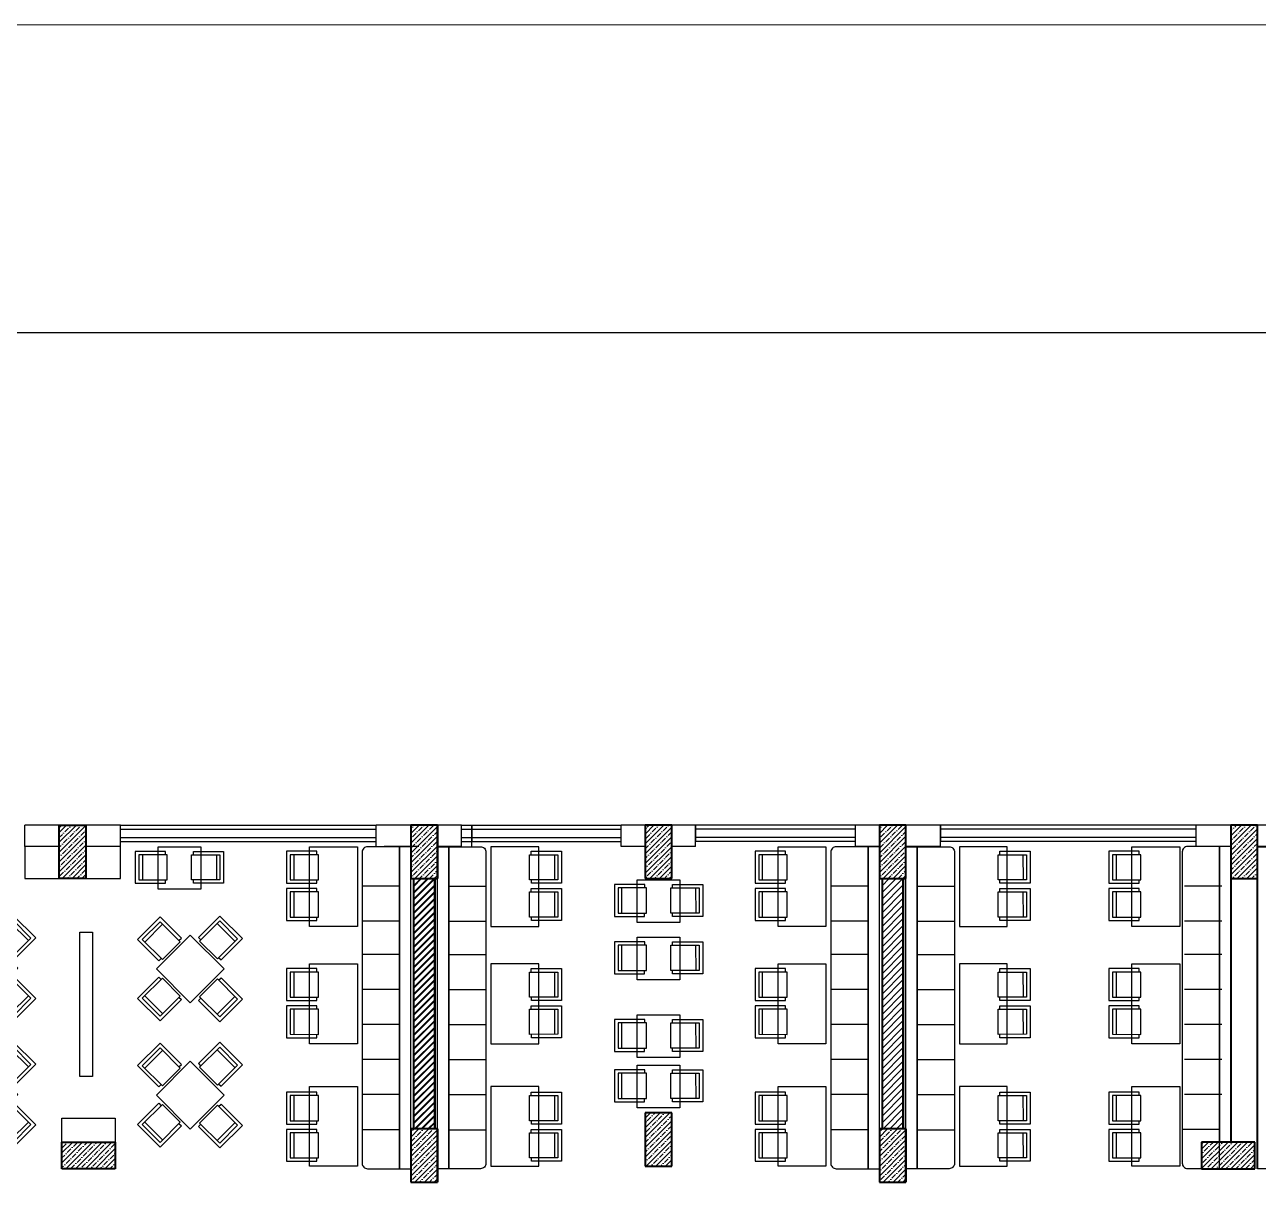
# Model space of a CAD drawing. Header units: millimetres. Extents: x 1531071 to 1560283, y -701792 to -691067.
# Drawn here: x 1554157 to 1556474, y -699010 to -696797 of the extents above; entities that cross this region are included whole.
import ezdxf

# ---------------------------------------------------------------- set-up
doc = ezdxf.new("R2010")
doc.units = ezdxf.units.MM
doc.header["$LTSCALE"] = 20
doc.header["$MEASUREMENT"] = 0
for name, color, linetype, lineweight in [('0 CE EQUP', 7, 'Continuous', 18), ('Qapi', 5, 'Continuous', 13), ('Shtamp', 7, 'Continuous', 15)]:
    doc.layers.add(name, color=color, linetype=linetype, lineweight=lineweight)
doc.layers.add('Конструктив - Колонны_Ном._пера__202', color=7, linetype='Continuous', lineweight=0, true_color=0x38637a)
doc.layers.add('Конструктив - Колонны_Ном._пера__28', color=7, linetype='Continuous', lineweight=40, true_color=0xffe4e1)
pattern_1 = [(45, (1547823.123, -706312.456), (-9.192388, 9.192388), []), (45, (1547818.527, -706307.86), (-9.192388, 9.192388), [9.75, -3.25, 0, -3.25])]
pattern_2 = [(45, (1548703.123, -706312.456), (-9.192388, 9.192388), []), (45, (1548698.527, -706307.86), (-9.192388, 9.192388), [9.75, -3.25, 0, -3.25])]
pattern_3 = [(45, (1548703.123, -705032.456), (-6.363961, 6.363961), [])]

# ---------------------------------------------------------------- blocks, each defined once
blk = doc.blocks.new('M_DFURN_FURN_3D SOFA - 1-SEAT_P')
at = {"color": 0, "linetype": 'ByBlock', "lineweight": -2}
blk.add_line((0.222216, 0.394416), (0.222216, -0.394416), dxfattribs=at)
blk.add_lwpolyline([(0.944418, 0.394416), (0.944418, 0.499968), (0, 0.499968), (0, -0.499968), (0.944418, -0.499968), (0.944418, -0.394416)], dxfattribs=at)
blk.add_lwpolyline([(0.999972, -0.394416), (0.999972, 0.394416), (0.111108, 0.394416), (0.111108, -0.394416)], close=True, dxfattribs=at)
at = {"layer": 'Defpoints', "color": 0, "linetype": 'ByBlock', "lineweight": -2}
for p in [(0, 0.499968), (0, -0.499968)]:
    blk.add_point(p, dxfattribs=at)
blk = doc.blocks.new('KUHNJA')
blk.add_lwpolyline([(636, 636), (0, 0), (636, -636), (1273, 0)], close=True)
for p, xscale, yscale, zscale, rotation in [((-144, 766), 599.9999999999984, 599.9999999999984, 599.9999999999984, 315), ((1403, 780), 599.9999999999984, 599.9999999999984, 599.9999999999984, 225), ((-144, -766), -599.9999999999984, 600, 600, 225), ((1403, -780), -599.9999999999984, 600, 600, 315)]:
    blk.add_blockref('M_DFURN_FURN_3D SOFA - 1-SEAT_P', p, dxfattribs=dict(xscale=xscale, yscale=yscale, zscale=zscale, rotation=rotation))

msp = doc.modelspace()

# ---------------------------------------------------------------- hatches: boundary and pattern name
at = {"layer": 'Конструктив - Колонны_Ном._пера__202', "linetype": 'Continuous'}
h = msp.add_hatch(dxfattribs=at)
h.set_pattern_fill('ЖЕЛЕЗОБЕТОН__ГОСТ_', color=1, scale=0.1, style=0, pattern_type=2)
h.set_pattern_definition(pattern_1)
h.paths.add_polyline_path([(1554272.2, -698400.2), (1554222.2, -698400.2), (1554222.2, -698300.2), (1554272.2, -698300.2)])
h = msp.add_hatch(dxfattribs=at)
h.set_pattern_fill('ЖЕЛЕЗОБЕТОН__ГОСТ_', color=1, scale=0.1, style=0, pattern_type=2)
h.set_pattern_definition(pattern_1)
h.paths.add_polyline_path([(1554882.2, -698400.2), (1554932.2, -698400.2), (1554932.2, -698300.2), (1554882.2, -698300.2)])
h = msp.add_hatch(dxfattribs=at)
h.set_pattern_fill('ЖЕЛЕЗОБЕТОН__ГОСТ_', color=1, scale=0.1, style=0, pattern_type=2)
h.set_pattern_definition(pattern_1)
h.paths.add_polyline_path([(1555322.2, -698400.2), (1555372.2, -698400.2), (1555372.2, -698300.2), (1555322.2, -698300.2)])
h = msp.add_hatch(dxfattribs=at)
h.set_pattern_fill('ЖЕЛЕЗОБЕТОН__ГОСТ_', color=1, scale=0.1, style=0, pattern_type=2)
h.set_pattern_definition(pattern_2)
h.paths.add_polyline_path([(1555762.2, -698400.2), (1555812.2, -698400.2), (1555812.2, -698300.2), (1555762.2, -698300.2)])
h = msp.add_hatch(dxfattribs=at)
h.set_pattern_fill('ЖЕЛЕЗОБЕТОН__ГОСТ_', color=1, scale=0.1, style=0, pattern_type=2)
h.set_pattern_definition(pattern_1)
h.paths.add_polyline_path([(1556422.2, -698400.2), (1556472.2, -698400.2), (1556472.2, -698300.2), (1556422.2, -698300.2)])
h = msp.add_hatch(dxfattribs=at)
h.set_pattern_fill('БЛОКИ_ЭФФЕКТИВНЫЕ', color=1, scale=0.1, style=0, pattern_type=2)
h.set_pattern_definition([(45, (1547823.123, -705032.456), (-6.363961, 6.363961), [])])
h.paths.add_polyline_path([(1554887.2, -698400.2), (1554887.2, -698870.2), (1554927.2, -698870.2), (1554927.2, -698400.2)])
h = msp.add_hatch(dxfattribs=at)
h.set_pattern_fill('БЛОКИ_ЭФФЕКТИВНЫЕ', color=1, scale=0.1, style=0, pattern_type=2)
h.set_pattern_definition(pattern_3)
h.paths.add_polyline_path([(1554927.2, -698400.2), (1554927.2, -698870.2), (1554887.2, -698870.2), (1554887.2, -698400.2)])
h = msp.add_hatch(dxfattribs=at)
h.set_pattern_fill('БЛОКИ_ЭФФЕКТИВНЫЕ', color=1, scale=0.1, style=0, pattern_type=2)
h.set_pattern_definition(pattern_3)
h.paths.add_polyline_path([(1555767.2, -698400.2), (1555767.2, -698870.2), (1555807.2, -698870.2), (1555807.2, -698400.2)])
h = msp.add_hatch(dxfattribs=at)
h.set_pattern_fill('ЖЕЛЕЗОБЕТОН__ГОСТ_', color=1, scale=0.1, style=0, pattern_type=2)
h.set_pattern_definition(pattern_1)
h.paths.add_polyline_path([(1555322.2, -698940.2), (1555372.2, -698940.2), (1555372.2, -698840.2), (1555322.2, -698840.2)])
h = msp.add_hatch(dxfattribs=at)
h.set_pattern_fill('ЖЕЛЕЗОБЕТОН__ГОСТ_', color=1, scale=0.1, style=0, pattern_type=2)
h.set_pattern_definition(pattern_1)
h.paths.add_polyline_path([(1554882.2, -698970.2), (1554932.2, -698970.2), (1554932.2, -698870.2), (1554882.2, -698870.2)])
h = msp.add_hatch(dxfattribs=at)
h.set_pattern_fill('ЖЕЛЕЗОБЕТОН__ГОСТ_', color=1, scale=0.1, style=0, pattern_type=2)
h.set_pattern_definition(pattern_2)
h.paths.add_polyline_path([(1555762.2, -698970.2), (1555812.2, -698970.2), (1555812.2, -698870.2), (1555762.2, -698870.2)])
h = msp.add_hatch(dxfattribs=at)
h.set_pattern_fill('ЖЕЛЕЗОБЕТОН__ГОСТ_', color=1, scale=0.1, style=0, pattern_type=2)
h.set_pattern_definition(pattern_1)
h.paths.add_polyline_path([(1554227.2, -698945.2), (1554227.2, -698895.2), (1554327.2, -698895.2), (1554327.2, -698945.2)])
h = msp.add_hatch(dxfattribs=at)
h.set_pattern_fill('ЖЕЛЕЗОБЕТОН__ГОСТ_', color=1, scale=0.1, style=0, pattern_type=2)
h.set_pattern_definition(pattern_1)
h.paths.add_polyline_path([(1556467.2, -698945.2), (1556467.2, -698895.2), (1556367.2, -698895.2), (1556367.2, -698945.2)])

# ---------------------------------------------------------------- linework, layer by layer
at = {"color": 0, "lineweight": 30, "ltscale": 0.5}
for p, q in [((1554337.2, -698300.2), (1554157.2, -698300.2)), ((1554157.2, -698340.2), (1554157.2, -698300.2)), ((1554337.2, -698340.2), (1554337.2, -698300.2)), ((1554977.2, -698300.2), (1554817.2, -698300.2)), ((1554817.2, -698340.2), (1554817.2, -698300.2)), ((1554977.2, -698340.2), (1554977.2, -698300.2)), ((1554997.2, -698340.2), (1554997.2, -698300.2)), ((1555417.2, -698300.2), (1555277.2, -698300.2)), ((1555277.2, -698340.2), (1555277.2, -698300.2)), ((1555417.2, -698340.2), (1555417.2, -698300.2)), ((1555877.2, -698300.2), (1555717.2, -698300.2)), ((1555717.2, -698340.2), (1555717.2, -698300.2)), ((1555877.2, -698340.2), (1555877.2, -698300.2)), ((1556537.2, -698300.2), (1556357.2, -698300.2)), ((1556357.2, -698340.2), (1556357.2, -698300.2)), ((1554222.2, -698340.2), (1554157.2, -698340.2)), ((1554337.2, -698340.2), (1554272.2, -698340.2)), ((1554897.2, -698340.2), (1554832.2, -698340.2)), ((1554977.2, -698340.2), (1554932.2, -698340.2)), ((1555322.2, -698340.2), (1555277.2, -698340.2)), ((1555417.2, -698340.2), (1555372.2, -698340.2)), ((1555762.2, -698340.2), (1555717.2, -698340.2)), ((1555877.2, -698340.2), (1555812.2, -698340.2)), ((1555857.2, -698340.2), (1555812.2, -698340.2)), ((1556422.2, -698340.2), (1556357.2, -698340.2)), ((1556422.2, -698340.2), (1556357.2, -698340.2)), ((1556422.2, -698340.2), (1556381.4, -698340.2)), ((1556537.2, -698340.2), (1556472.2, -698340.2))]:
    msp.add_line(p, q, dxfattribs=at)
at = {"color": 5}
for p, q in [((1554337.2, -698300.2), (1554817.1, -698300.2)), ((1554337.2, -698331.1), (1554337.2, -698300.2)), ((1554337.2, -698307.9), (1554817.1, -698307.9)), ((1554817.1, -698331.1), (1554817.1, -698300.2)), ((1554977.2, -698300.2), (1555277.1, -698300.2)), ((1554977.2, -698331.1), (1554977.2, -698300.2)), ((1554977.2, -698307.9), (1555277.1, -698307.9)), ((1554997.4, -698331.1), (1554997.4, -698300.2)), ((1555277.1, -698331.1), (1555277.1, -698300.2)), ((1555717.2, -698300.2), (1555417.4, -698300.2)), ((1555417.4, -698331.1), (1555417.4, -698300.2)), ((1555717.2, -698307.9), (1555417.4, -698307.9)), ((1555717.2, -698331.1), (1555717.2, -698300.2)), ((1556357.2, -698300.2), (1555877.4, -698300.2)), ((1555877.4, -698331.1), (1555877.4, -698300.2)), ((1556357.2, -698307.9), (1555877.4, -698307.9)), ((1556357.2, -698331.1), (1556357.2, -698300.2)), ((1554337.2, -698323.4), (1554817.1, -698323.4)), ((1554337.2, -698331.1), (1554817.1, -698331.1)), ((1554977.2, -698323.4), (1555277.1, -698323.4)), ((1554977.2, -698331.1), (1555277.1, -698331.1)), ((1555717.2, -698323.4), (1555417.4, -698323.4)), ((1555717.2, -698331.1), (1555417.4, -698331.1)), ((1556357.2, -698323.4), (1555877.4, -698323.4)), ((1556357.2, -698331.1), (1555877.4, -698331.1))]:
    msp.add_line(p, q, dxfattribs=at)
at = {"ltscale": 0.5}
for points in [[(1554157.2, -698400.2), (1554222.2, -698400.2), (1554222.2, -698340.2), (1554157.2, -698340.2)], [(1554272.2, -698400.2), (1554337.2, -698400.2), (1554337.2, -698340.2), (1554272.2, -698340.2)], [(1554407.7, -698340.6), (1554487.7, -698340.6), (1554487.7, -698420.6), (1554407.7, -698420.6)], [(1554782, -698490.6), (1554692, -698490.6), (1554692, -698340.6), (1554782, -698340.6)], [(1554882.2, -698340.6), (1554861, -698340.6), (1554861, -698945.2), (1554882.2, -698945.2)], [(1554932.2, -698340.6), (1554953.4, -698340.6), (1554953.4, -698945.2), (1554932.2, -698945.2)], [(1555032.5, -698490.6), (1555122.5, -698490.6), (1555122.5, -698340.6), (1555032.5, -698340.6)], [(1555662, -698490.6), (1555572, -698490.6), (1555572, -698340.6), (1555662, -698340.6)], [(1555762.2, -698340.6), (1555741, -698340.6), (1555741, -698945.2), (1555762.2, -698945.2)], [(1555812.2, -698340.6), (1555833.4, -698340.6), (1555833.4, -698945.2), (1555812.2, -698945.2)], [(1555912.5, -698490.6), (1556002.5, -698490.6), (1556002.5, -698340.6), (1555912.5, -698340.6)], [(1556326.2, -698490.6), (1556236.2, -698490.6), (1556236.2, -698340.6), (1556326.2, -698340.6)], [(1556422.2, -698340.2), (1556401, -698340.2), (1556401, -698894.9), (1556422.2, -698894.9)], [(1556472.2, -698340.6), (1556493.4, -698340.6), (1556493.4, -698945.2), (1556472.2, -698945.2)], [(1555307.7, -698402.9), (1555387.7, -698402.9), (1555387.7, -698482.9), (1555307.7, -698482.9)], [(1554260.7, -698501.2), (1554284.5, -698501.2), (1554284.5, -698771.8), (1554260.7, -698771.8)], [(1555307.7, -698510.6), (1555387.7, -698510.6), (1555387.7, -698590.6), (1555307.7, -698590.6)], [(1554782, -698710.6), (1554692, -698710.6), (1554692, -698560.6), (1554782, -698560.6)], [(1555032.5, -698710.6), (1555122.5, -698710.6), (1555122.5, -698560.6), (1555032.5, -698560.6)], [(1555662, -698710.6), (1555572, -698710.6), (1555572, -698560.6), (1555662, -698560.6)], [(1555912.5, -698710.6), (1556002.5, -698710.6), (1556002.5, -698560.6), (1555912.5, -698560.6)], [(1556326.2, -698710.6), (1556236.2, -698710.6), (1556236.2, -698560.6), (1556326.2, -698560.6)], [(1555307.7, -698656.2), (1555387.7, -698656.2), (1555387.7, -698736.2), (1555307.7, -698736.2)], [(1555307.7, -698750.7), (1555387.7, -698750.7), (1555387.7, -698830.7), (1555307.7, -698830.7)], [(1554782, -698940.6), (1554692, -698940.6), (1554692, -698790.6), (1554782, -698790.6)], [(1555032.5, -698940.6), (1555122.5, -698940.6), (1555122.5, -698790.6), (1555032.5, -698790.6)], [(1555662, -698940.6), (1555572, -698940.6), (1555572, -698790.6), (1555662, -698790.6)], [(1555912.5, -698940.6), (1556002.5, -698940.6), (1556002.5, -698790.6), (1555912.5, -698790.6)], [(1556326.2, -698940.6), (1556236.2, -698940.6), (1556236.2, -698790.6), (1556326.2, -698790.6)], [(1554227.2, -698895.2), (1554227.2, -698850.2), (1554327.2, -698850.2), (1554327.2, -698895.2)]]:
    msp.add_lwpolyline(points, close=True, dxfattribs=at)
for points in [[(1554861, -698340.6), (1554801, -698340.6, 0.414214), (1554791, -698350.6), (1554791, -698935.2, 0.414214), (1554801, -698945.2), (1554861, -698945.2)], [(1554953.4, -698340.6), (1555013.4, -698340.6, -0.414214), (1555023.4, -698350.6), (1555023.4, -698935.2, -0.414214), (1555013.4, -698945.2), (1554953.4, -698945.2)], [(1555741, -698340.6), (1555681, -698340.6, 0.414214), (1555671, -698350.6), (1555671, -698935.2, 0.414214), (1555681, -698945.2), (1555741, -698945.2)], [(1555833.4, -698340.6), (1555893.4, -698340.6, -0.414214), (1555903.4, -698350.6), (1555903.4, -698935.2, -0.414214), (1555893.4, -698945.2), (1555833.4, -698945.2)], [(1556401, -698340.2), (1556341, -698340.2, 0.414214), (1556331, -698350.2), (1556331, -698934.9, 0.414214), (1556341, -698944.9), (1556401, -698944.9)]]:
    msp.add_lwpolyline(points, format="xyb", close=True, dxfattribs=at)
for points in [[(1554861, -698414.4), (1554791, -698414.4)], [(1554953.4, -698414.4), (1555023.4, -698414.4)], [(1555741, -698414.4), (1555671, -698414.4)], [(1555833.4, -698414.4), (1555903.4, -698414.4)], [(1556405.2, -698414.4), (1556335.2, -698414.4)], [(1554861, -698480.4), (1554791, -698480.4)], [(1554953.4, -698480.4), (1555023.4, -698480.4)], [(1555741, -698480.4), (1555671, -698480.4)], [(1555833.4, -698480.4), (1555903.4, -698480.4)], [(1556405.2, -698480.4), (1556335.2, -698480.4)], [(1554861, -698542.8), (1554791, -698542.8)], [(1554953.4, -698542.8), (1555023.4, -698542.8)], [(1555741, -698542.8), (1555671, -698542.8)], [(1555833.4, -698542.8), (1555903.4, -698542.8)], [(1556405.2, -698542.8), (1556335.2, -698542.8)], [(1554861, -698608.8), (1554791, -698608.8)], [(1554953.4, -698608.8), (1555023.4, -698608.8)], [(1555741, -698608.8), (1555671, -698608.8)], [(1555833.4, -698608.8), (1555903.4, -698608.8)], [(1556405.2, -698608.8), (1556335.2, -698608.8)], [(1554861, -698674.4), (1554791, -698674.4)], [(1554953.4, -698674.4), (1555023.4, -698674.4)], [(1555741, -698674.4), (1555671, -698674.4)], [(1555833.4, -698674.4), (1555903.4, -698674.4)], [(1556405.2, -698674.4), (1556335.2, -698674.4)], [(1554861, -698740.4), (1554791, -698740.4)], [(1554953.4, -698740.4), (1555023.4, -698740.4)], [(1555741, -698740.4), (1555671, -698740.4)], [(1555833.4, -698740.4), (1555903.4, -698740.4)], [(1556405.2, -698740.4), (1556335.2, -698740.4)], [(1554861, -698806), (1554791, -698806)], [(1554953.4, -698806), (1555023.4, -698806)], [(1555741, -698806), (1555671, -698806)], [(1555833.4, -698806), (1555903.4, -698806)], [(1556405.2, -698806), (1556335.2, -698806)], [(1554861, -698872), (1554791, -698872)], [(1554953.4, -698872), (1555023.4, -698872)], [(1555741, -698872), (1555671, -698872)], [(1555833.4, -698872), (1555903.4, -698872)], [(1556401, -698871.7), (1556331, -698871.7)]]:
    msp.add_lwpolyline(points, dxfattribs=at)
at = {"layer": '0 CE EQUP', "color": 1, "lineweight": -3, "ltscale": 0.5}
msp.add_lwpolyline([(1558558.2, -701168.8), (1552382.3, -701168.8), (1552382.3, -697375.1), (1558558.2, -697375.1)], close=True, dxfattribs=at)
at = {"layer": 'Qapi'}
for p, q in [((1554817, -698310.5), (1554817.1, -698320.9)), ((1554817, -698310.5), (1554817.1, -698320.9)), ((1554817.1, -698320.9), (1554817, -698310.5)), ((1554817.1, -698320.9), (1554817, -698310.5)), ((1554817.1, -698320.9), (1554817, -698310.5)), ((1554817, -698310.5), (1554817.1, -698320.9)), ((1554817, -698310.5), (1554817.1, -698320.9)), ((1554817.1, -698310.5), (1554817.1, -698320.9)), ((1554817.1, -698320.9), (1554817.1, -698310.5)), ((1554817.1, -698320.9), (1554817.1, -698310.5)), ((1554817.1, -698320.9), (1554817.1, -698310.5)), ((1554817.1, -698310.5), (1554817.1, -698320.9)), ((1554817.1, -698310.5), (1554817.1, -698320.9)), ((1554997.4, -698310.5), (1554997.3, -698320.9)), ((1554997.4, -698310.5), (1554997.3, -698320.9)), ((1554997.3, -698320.9), (1554997.4, -698310.5)), ((1554997.3, -698320.9), (1554997.4, -698310.5)), ((1554997.3, -698320.9), (1554997.4, -698310.5)), ((1554997.4, -698310.5), (1554997.3, -698320.9)), ((1554997.4, -698310.5), (1554997.3, -698320.9)), ((1554997.3, -698310.5), (1554997.4, -698320.9)), ((1554997.4, -698320.9), (1554997.3, -698310.5)), ((1554997.4, -698320.9), (1554997.3, -698310.5)), ((1554997.4, -698320.9), (1554997.3, -698310.5)), ((1554997.3, -698310.5), (1554997.4, -698320.9)), ((1554997.3, -698310.5), (1554997.4, -698320.9)), ((1555277, -698310.5), (1555277.1, -698320.9)), ((1555277, -698310.5), (1555277.1, -698320.9)), ((1555277.1, -698320.9), (1555277, -698310.5)), ((1555277.1, -698320.9), (1555277, -698310.5)), ((1555277.1, -698320.9), (1555277, -698310.5)), ((1555277, -698310.5), (1555277.1, -698320.9)), ((1555277, -698310.5), (1555277.1, -698320.9)), ((1555277.1, -698310.5), (1555277.1, -698320.9)), ((1555277.1, -698320.9), (1555277.1, -698310.5)), ((1555277.1, -698320.9), (1555277.1, -698310.5)), ((1555277.1, -698320.9), (1555277.1, -698310.5)), ((1555277.1, -698310.5), (1555277.1, -698320.9)), ((1555277.1, -698310.5), (1555277.1, -698320.9)), ((1555417.4, -698310.5), (1555417.3, -698320.9)), ((1555417.4, -698310.5), (1555417.3, -698320.9)), ((1555417.3, -698320.9), (1555417.4, -698310.5)), ((1555417.3, -698320.9), (1555417.4, -698310.5)), ((1555417.3, -698320.9), (1555417.4, -698310.5)), ((1555417.4, -698310.5), (1555417.3, -698320.9)), ((1555417.4, -698310.5), (1555417.3, -698320.9)), ((1555417.3, -698310.5), (1555417.4, -698320.9)), ((1555417.4, -698320.9), (1555417.3, -698310.5)), ((1555417.4, -698320.9), (1555417.3, -698310.5)), ((1555417.4, -698320.9), (1555417.3, -698310.5)), ((1555417.3, -698310.5), (1555417.4, -698320.9)), ((1555417.3, -698310.5), (1555417.4, -698320.9)), ((1555877.4, -698310.5), (1555877.3, -698320.9)), ((1555877.4, -698310.5), (1555877.3, -698320.9)), ((1555877.3, -698320.9), (1555877.4, -698310.5)), ((1555877.3, -698320.9), (1555877.4, -698310.5)), ((1555877.3, -698320.9), (1555877.4, -698310.5)), ((1555877.4, -698310.5), (1555877.3, -698320.9)), ((1555877.4, -698310.5), (1555877.3, -698320.9)), ((1555877.3, -698310.5), (1555877.4, -698320.9)), ((1555877.4, -698320.9), (1555877.3, -698310.5)), ((1555877.4, -698320.9), (1555877.3, -698310.5)), ((1555877.4, -698320.9), (1555877.3, -698310.5)), ((1555877.3, -698310.5), (1555877.4, -698320.9)), ((1555877.3, -698310.5), (1555877.4, -698320.9))]:
    msp.add_line(p, q, dxfattribs=at)
at = {"layer": 'Shtamp', "lineweight": 15}
msp.add_lwpolyline([(1551427.4, -696797), (1559438.8, -696797), (1559438.8, -701792.1), (1551427.4, -701792.1)], close=True, dxfattribs=at)
at = {"layer": 'Конструктив - Колонны_Ном._пера__28', "color": 0, "linetype": 'Continuous'}
for p, q in [((1554222.2, -698400.2), (1554222.2, -698300.2)), ((1554222.2, -698300.2), (1554272.2, -698300.2)), ((1554272.2, -698300.2), (1554272.2, -698400.2)), ((1554932.2, -698300.2), (1554882.2, -698300.2)), ((1554882.2, -698300.2), (1554882.2, -698400.2)), ((1554932.2, -698400.2), (1554932.2, -698300.2)), ((1554932.2, -698300.2), (1554932.2, -698400.2)), ((1555372.2, -698300.2), (1555322.2, -698300.2)), ((1555322.2, -698300.2), (1555322.2, -698400.2)), ((1555372.2, -698400.2), (1555372.2, -698300.2)), ((1555812.2, -698300.2), (1555762.2, -698300.2)), ((1555762.2, -698300.2), (1555762.2, -698400.2)), ((1555812.2, -698400.2), (1555812.2, -698300.2)), ((1556472.2, -698300.2), (1556422.2, -698300.2)), ((1556422.2, -698300.2), (1556422.2, -698895.2)), ((1556472.2, -698400.2), (1556472.2, -698300.2)), ((1554272.2, -698400.2), (1554222.2, -698400.2)), ((1554882.2, -698400.2), (1554932.2, -698400.2)), ((1555322.2, -698400.2), (1555372.2, -698400.2)), ((1555762.2, -698400.2), (1555812.2, -698400.2)), ((1556422.2, -698400.2), (1556472.2, -698400.2)), ((1556422.2, -698400.2), (1556469.7, -698400.2)), ((1555372.2, -698840.2), (1555322.2, -698840.2)), ((1555322.2, -698840.2), (1555322.2, -698940.2)), ((1555372.2, -698940.2), (1555372.2, -698840.2)), ((1554932.2, -698870.2), (1554882.2, -698870.2)), ((1554882.2, -698870.2), (1554882.2, -698970.2)), ((1554932.2, -698970.2), (1554932.2, -698870.2)), ((1554932.2, -698870.2), (1554932.2, -698970.2)), ((1555812.2, -698870.2), (1555762.2, -698870.2)), ((1555762.2, -698870.2), (1555762.2, -698970.2)), ((1555762.2, -698870.2), (1555762.2, -698970.2)), ((1555812.2, -698970.2), (1555812.2, -698870.2)), ((1555812.2, -698970.2), (1555812.2, -698870.2)), ((1555812.2, -698870.2), (1555812.2, -698970.2)), ((1554227.2, -698945.2), (1554227.2, -698895.2)), ((1554227.2, -698895.2), (1554327.2, -698895.2)), ((1554327.2, -698895.2), (1554327.2, -698945.2)), ((1556467.2, -698895.2), (1556367.2, -698895.2)), ((1556367.2, -698895.2), (1556367.2, -698945.2)), ((1556467.2, -698945.2), (1556467.2, -698895.2)), ((1555322.2, -698940.2), (1555372.2, -698940.2)), ((1554327.2, -698945.2), (1554227.2, -698945.2)), ((1556367.2, -698945.2), (1556467.2, -698945.2)), ((1554882.2, -698970.2), (1554932.2, -698970.2)), ((1555762.2, -698970.2), (1555812.2, -698970.2))]:
    msp.add_line(p, q, dxfattribs=at)
at = {"layer": 'Конструктив - Колонны_Ном._пера__28', "color": 0, "linetype": 'Continuous', "flags": 128}
for points in [[(1554887.2, -698400.2), (1554887.2, -698870.2)], [(1554927.2, -698870.2), (1554927.2, -698400.2)], [(1554927.2, -698400.2), (1554927.2, -698870.2)], [(1555767.2, -698400.2), (1555767.2, -698870.2)], [(1555767.2, -698400.2), (1555767.2, -698870.2)], [(1555807.2, -698870.2), (1555807.2, -698400.2)], [(1555807.2, -698870.2), (1555807.2, -698400.2)], [(1555807.2, -698400.2), (1555807.2, -698870.2)], [(1556472.2, -698945.2), (1556472.2, -698400.2)]]:
    msp.add_lwpolyline(points, dxfattribs=at)

# ---------------------------------------------------------------- block references
at = {"yscale": 59.99999999999984, "zscale": 59.99999999999984}
for p, xscale, rotation in [((1554364.9, -698379.3), 59.99999999999984, 359.9593935011196), ((1554530.6, -698379.3), -59.99999999999984, 0.04060649888042001), ((1554649.1, -698379.2), 59.99999999999984, 359.9593935011196), ((1555165.3, -698379.2), -59.99999999999984, 0.04060649888042001), ((1555529.1, -698379.2), 59.99999999999984, 359.9593935011196), ((1556045.3, -698379.2), -59.99999999999984, 0.04060649888042001), ((1556193.4, -698379.2), 59.99999999999984, 359.9593935011196), ((1554649.1, -698448.9), 59.99999999999984, 359.9593935011196), ((1555165.3, -698448.9), -59.99999999999984, 0.04060649888042001), ((1555264.8, -698441.6), 59.99999999999984, 359.9593935011196), ((1555430.6, -698441.6), -59.99999999999984, 0.04060649888042001), ((1555529.1, -698448.9), 59.99999999999984, 359.9593935011196), ((1556045.3, -698448.9), -59.99999999999984, 0.04060649888042001), ((1556193.4, -698448.9), 59.99999999999984, 359.9593935011196), ((1555264.8, -698549.3), 59.99999999999984, 359.9593935011196), ((1555430.6, -698549.3), -59.99999999999984, 0.04060649888042001), ((1554649.1, -698599.5), 59.99999999999984, 359.9593935011196), ((1555165.3, -698599.5), -59.99999999999984, 0.04060649888042001), ((1555529.1, -698599.5), 59.99999999999984, 359.9593935011196), ((1556045.3, -698599.5), -59.99999999999984, 0.04060649888042001), ((1556193.4, -698599.5), 59.99999999999984, 359.9593935011196), ((1554649.1, -698669.2), 59.99999999999984, 359.9593935011196), ((1555165.3, -698669.2), -59.99999999999984, 0.04060649888042001), ((1555529.1, -698669.2), 59.99999999999984, 359.9593935011196), ((1556045.3, -698669.2), -59.99999999999984, 0.04060649888042001), ((1556193.4, -698669.2), 59.99999999999984, 359.9593935011196), ((1555264.8, -698694.9), 59.99999999999984, 359.9593935011196), ((1555430.6, -698694.9), -59.99999999999984, 0.04060649888042001), ((1555264.8, -698789.4), 59.99999999999984, 359.9593935011196), ((1555430.6, -698789.4), -59.99999999999984, 0.04060649888042001), ((1554649.1, -698831.6), 59.99999999999984, 359.9593935011196), ((1555165.3, -698831.6), -59.99999999999984, 0.04060649888042001), ((1555529.1, -698831.6), 59.99999999999984, 359.9593935011196), ((1556045.3, -698831.6), -59.99999999999984, 0.04060649888042001), ((1556193.4, -698831.6), 59.99999999999984, 359.9593935011196), ((1554649.1, -698901.3), 59.99999999999984, 359.9593935011196), ((1555165.3, -698901.3), -59.99999999999984, 0.04060649888042001), ((1555529.1, -698901.3), 59.99999999999984, 359.9593935011196), ((1556045.3, -698901.3), -59.99999999999984, 0.04060649888042001), ((1556193.4, -698901.3), 59.99999999999984, 359.9593935011196)]:
    msp.add_blockref('M_DFURN_FURN_3D SOFA - 1-SEAT_P', p, dxfattribs=dict(at, xscale=xscale, rotation=rotation))
at = {"xscale": 0.1, "yscale": 0.1, "zscale": 0.1}
for p in [(1554016.7, -698568.7), (1554404.5, -698570), (1554016.7, -698805.9), (1554404.5, -698807.1)]:
    msp.add_blockref('KUHNJA', p, dxfattribs=at)

doc.saveas('drawing.dxf')
